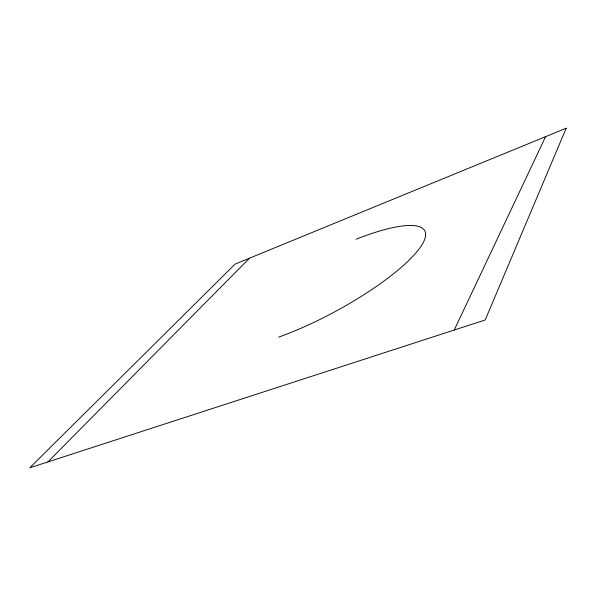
<?xml version="1.0" encoding="UTF-8"?>
<svg xmlns="http://www.w3.org/2000/svg" width="596" height="596" viewBox="0 0 596 596"><rect width="100%" height="100%" fill="white"/><g stroke="black" fill="none" stroke-linecap="round" stroke-linejoin="round"><path stroke-width="0.89" d="M454.249 330.035L545.601 136.655M47.904 461.922L249.515 258.172M356.035 239.264A116.101 28.273 -28.5 0 1 418.057 250.32A116.101 28.273 -28.5 0 1 278.623 337.12M566.2 128.2L485.204 319.985L29.8 467.8L235.107 264.088L566.2 128.2"/></g></svg>
